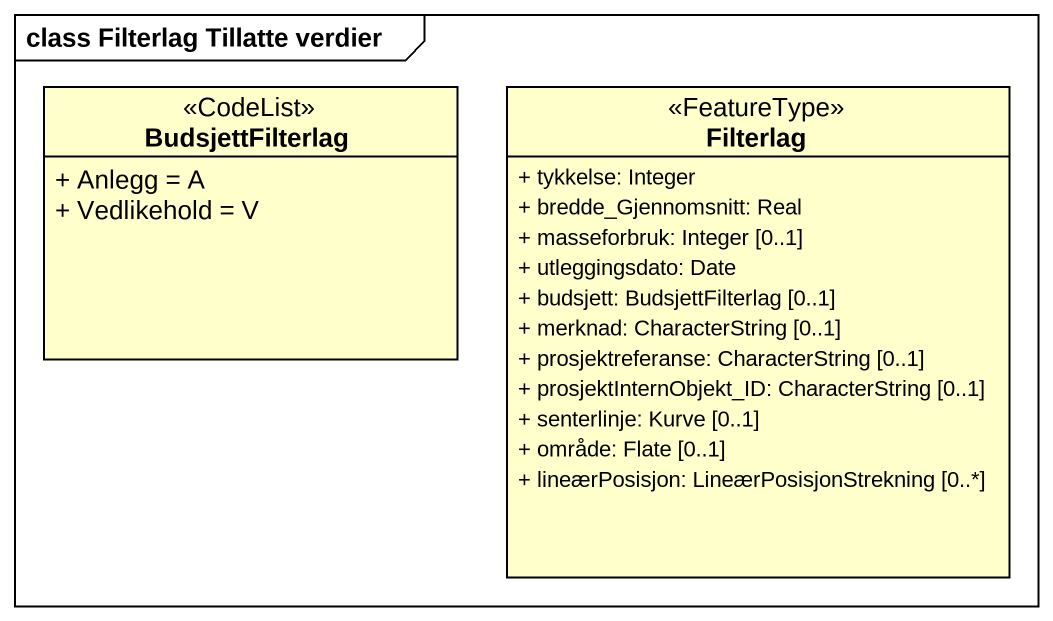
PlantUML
@startuml
mainframe class Filterlag Tillatte verdier
hide circle
hide empty members
skinparam classAttributeIconSize 0
class BudsjettFilterlag <<CodeList>> {
  + Anlegg = A
  + Vedlikehold = V
}
class Filterlag <<FeatureType>> {
  + tykkelse: Integer
  + bredde_Gjennomsnitt: Real
  + masseforbruk: Integer [0..1]
  + utleggingsdato: Date
  + budsjett: BudsjettFilterlag [0..1]
  + merknad: CharacterString [0..1]
  + prosjektreferanse: CharacterString [0..1]
  + prosjektInternObjekt_ID: CharacterString [0..1]
  + senterlinje: Kurve [0..1]
  + område: Flate [0..1]
  + lineærPosisjon: LineærPosisjonStrekning [0..*]
}
@enduml
